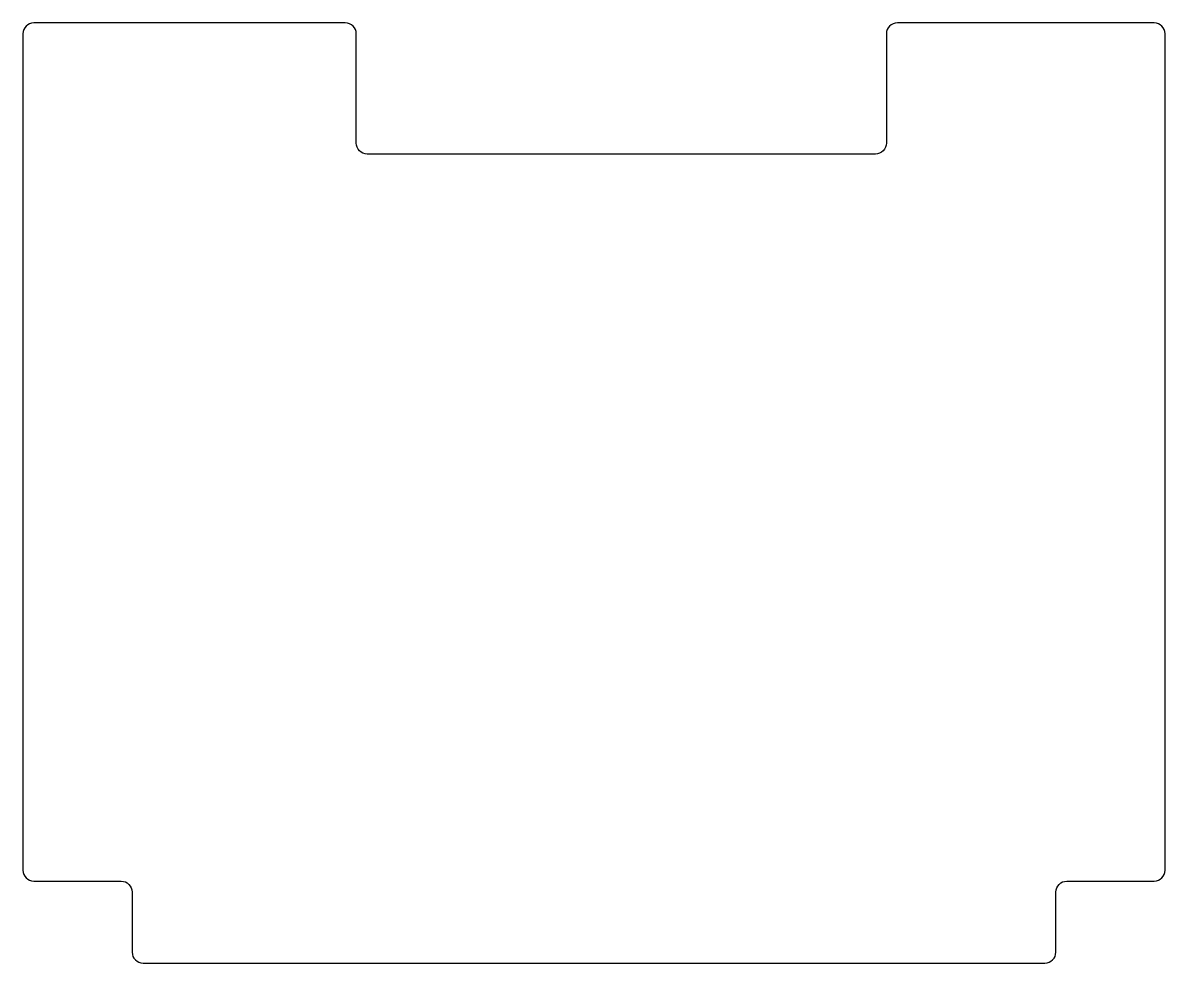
# Model space of a CAD drawing. Header units: millimetres. Extents: x -105 to 105, y -86 to 86.
import ezdxf

# ---------------------------------------------------------------- set-up
doc = ezdxf.new("R2010")
doc.units = ezdxf.units.MM
doc.layers.get('0').update_dxf_attribs({"linetype": 'CONTINUOUS'})

msp = doc.modelspace()

# ---------------------------------------------------------------- linework, layer by layer
msp.add_lwpolyline([(51.5, 62), (-41.5, 62, -0.414214), (-43.5, 64), (-43.5, 84, 0.414214), (-45.5, 86), (-102.5, 86, 0.414214), (-104.5, 84), (-104.5, -69, 0.414214), (-102.5, -71), (-86.5, -71, -0.414214), (-84.5, -73), (-84.5, -84, 0.414214), (-82.5, -86), (82.5, -86, 0.414214), (84.5, -84), (84.5, -73, -0.414214), (86.5, -71), (102.5, -71, 0.414214), (104.5, -69), (104.5, 84, 0.414214), (102.5, 86), (55.5, 86, 0.414214), (53.5, 84), (53.5, 64, -0.414214)], format="xyb", close=True)

doc.saveas('drawing.dxf')
